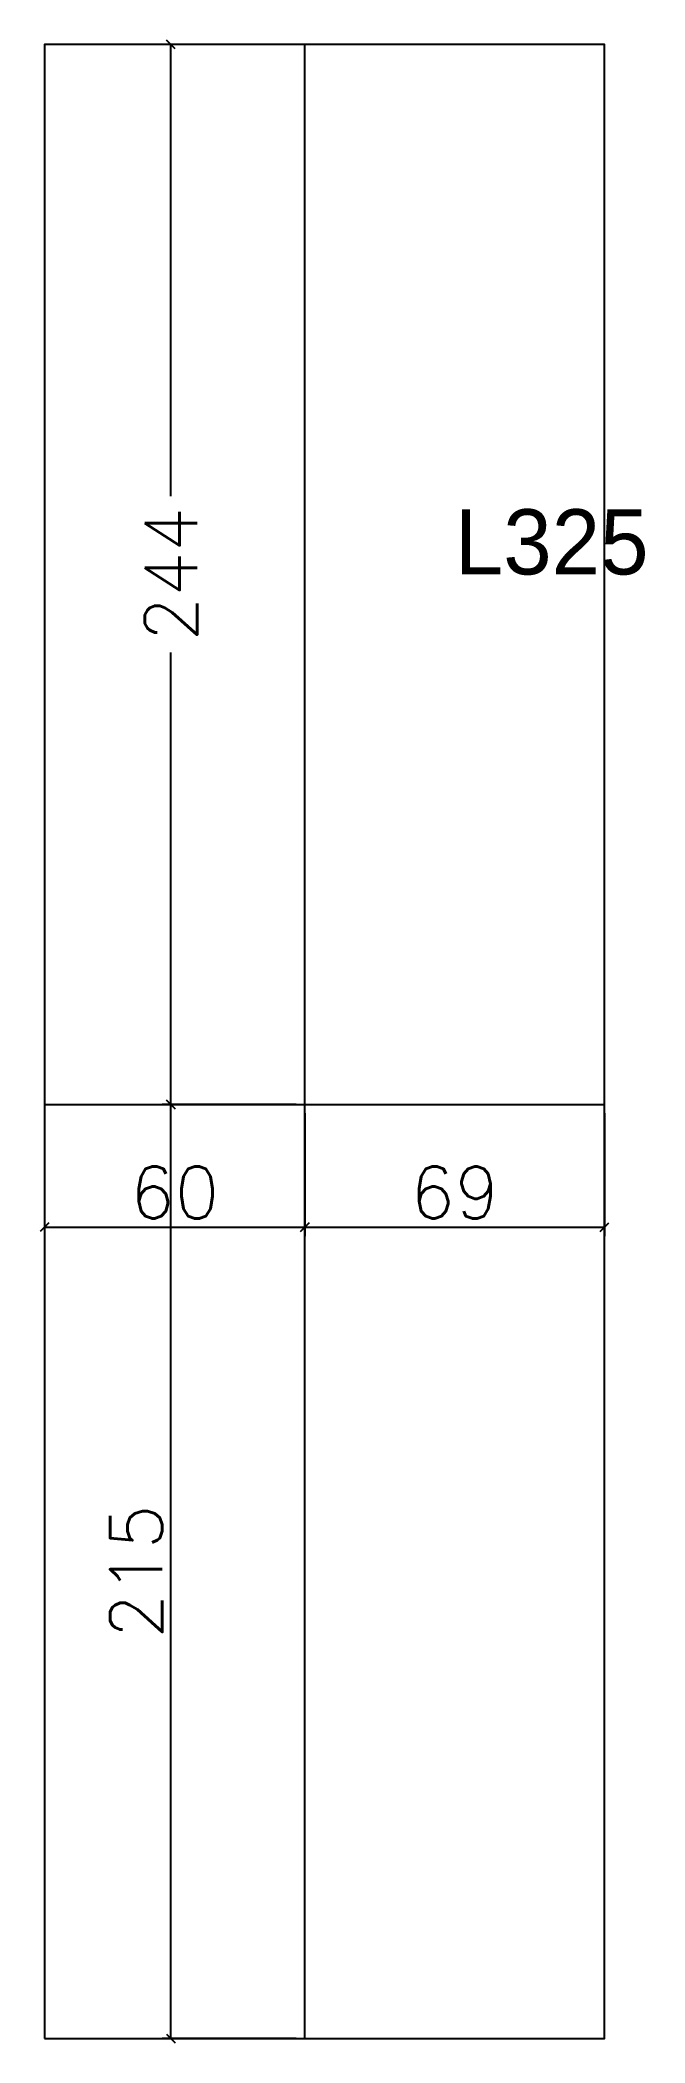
# Model space of a CAD drawing. Extents: x 5351 to 5490, y 1582 to 2043.
import ezdxf

# ---------------------------------------------------------------- set-up
doc = ezdxf.new("R2010")
doc.units = 0
for name, color, linetype in [('COTA', 241, 'Continuous'), ('NOMENCLATURA', 7, 'Continuous'), ('PAINEIS', 6, 'Continuous')]:
    doc.layers.add(name, color=color, linetype=linetype)
doc.styles.add('Romans', font='romans.shx', dxfattribs={"height": 12})
doc.dimstyles.new('cotas', dxfattribs={"dimtxt": 9, "dimasz": 2, "dimexe": 2, "dimexo": 2, "dimgap": 2, "dimtad": 1, "dimdec": 1, "dimzin": 12, "dimtxsty": 'Romans', "dimblk": 'OBLIQUE', "dimcen": 2.5, "dimclrd": 4, "dimclre": 4, "dimclrt": 240, "dimazin": 3, "dimtfac": 1, "dimtmove": 0, "dimatfit": 3})

# ---------------------------------------------------------------- blocks, each defined once
blk = doc.blocks.new('_OBLIQUE')
at = {"color": 0, "linetype": 'BYBLOCK'}
blk.add_line((-0.5, -0.5), (0.5, 0.5), dxfattribs=at)

msp = doc.modelspace()

# ---------------------------------------------------------------- linework, layer by layer
at = {"layer": 'PAINEIS'}
for p, q in [((5412.07, 1582.89), (5412.07, 2041.89)), ((5352.07, 1797.89), (5481.07, 1797.89))]:
    msp.add_line(p, q, dxfattribs=at)
msp.add_lwpolyline([(5352.07, 1582.89), (5481.07, 1582.89), (5481.07, 2041.89), (5352.07, 2041.89)], close=True, dxfattribs=at)

# ---------------------------------------------------------------- texts
at = {"layer": 'NOMENCLATURA'}
msp.add_text('L325', height=15, dxfattribs=at).set_placement((5446.57, 1919.89))

# ---------------------------------------------------------------- dimensions: what is measured, and where the dimension line sits
at = {"layer": 'COTA'}
msp.add_linear_dim(base=(5381.21, 1797.89), p1=(5412.07, 1797.89), p2=(5412.07, 2041.89), angle=90, location=(5381.21, 1919.89), dimstyle='cotas', override={"dimtmove": 2}, dxfattribs=at).render()
msp.add_linear_dim(base=(5381.21, 1582.89), p1=(5412.07, 1582.89), p2=(5412.07, 1797.89), angle=90, dimstyle='cotas', dxfattribs=at).render()
for base, p1, p2 in [((5352.07, 1769.62), (5352.07, 1797.89), (5412.07, 1797.89)), ((5412.07, 1769.62), (5412.07, 1797.89), (5481.07, 1797.89))]:
    msp.add_linear_dim(base=base, p1=p1, p2=p2, dimstyle='cotas', dxfattribs=at).render()

doc.saveas('drawing.dxf')
